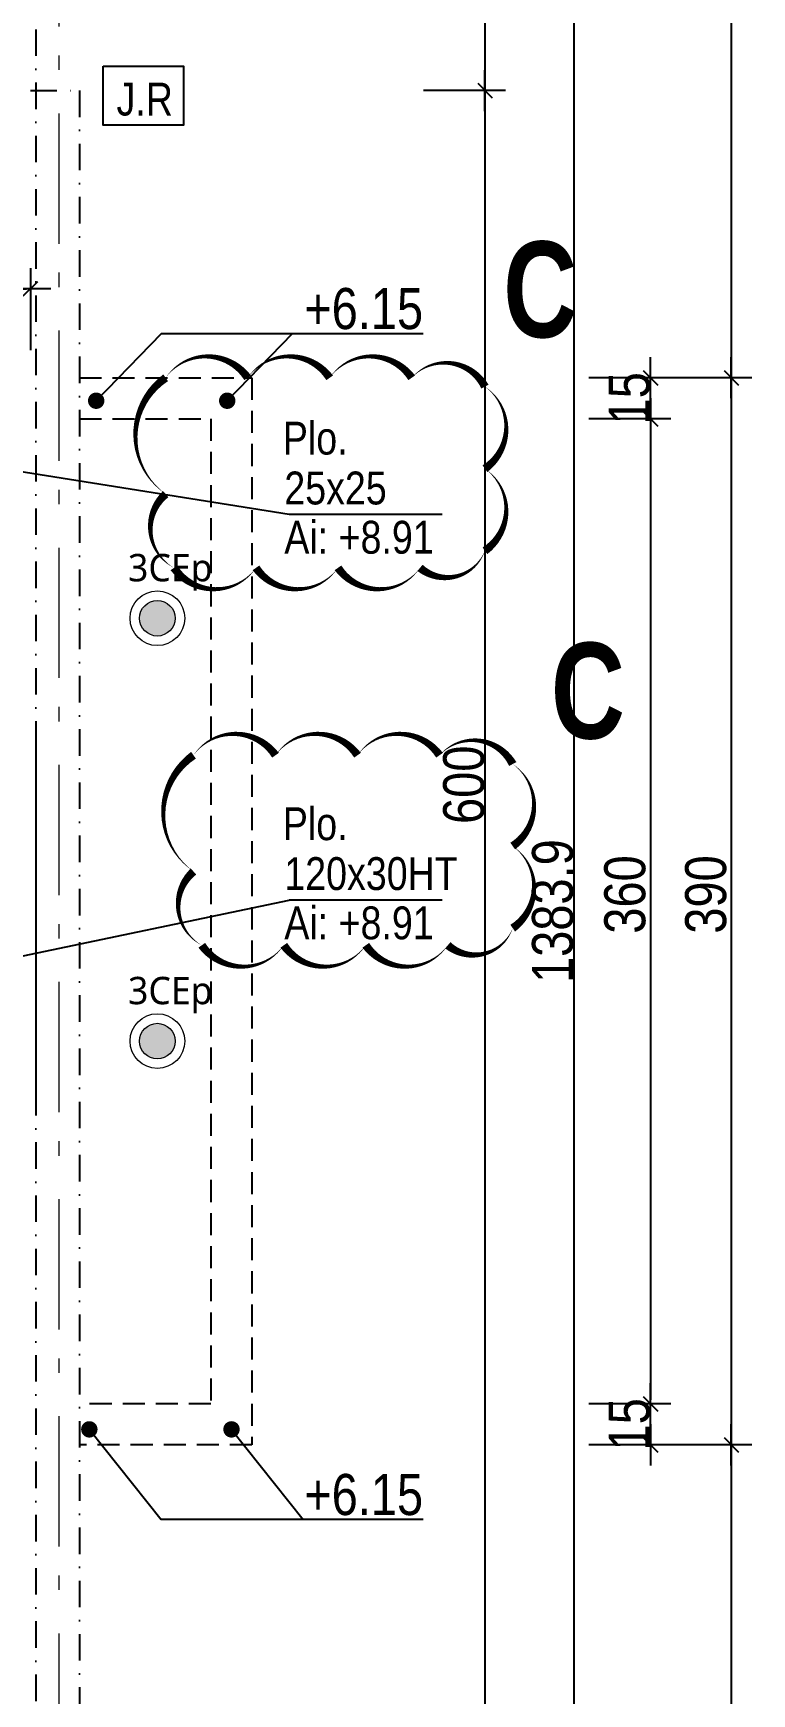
# Model space of a CAD drawing. Header units: centimetres. Extents: x -10252 to 0, y 2374 to 6574.
# Drawn here: x -5018 to -4755, y 3931 to 4538 of the extents above; entities that cross this region are included whole.
import ezdxf
from ezdxf.enums import TextEntityAlignment as Align

# ---------------------------------------------------------------- set-up
doc = ezdxf.new("R2010")
doc.units = ezdxf.units.CM
doc.header["$LTSCALE"] = 12.7
doc.header["$PDMODE"] = 1
doc.header["$PDSIZE"] = -2
for name, pattern in [('CACHEX2', [19.05, 12.7, -6.35]), ('Style de ligne -6', [2.08328, 1.25, -0.41656, 0.13886, -0.27786]), ('TIRETPTX2', [50.8, 25.4, -12.7, 0, -12.7])]:
    doc.linetypes.add(name, pattern=pattern)
for name, color, linetype in [('01_cote_gen', 4, 'Continuous'), ('01_linteaux', 2, 'Continuous'), ('01_murs_sup', 2, 'CACHEX2'), ('01_poch_murs', 253, 'Continuous'), ('01_texte', 230, 'Continuous'), ('AA_COTES', 2, 'Continuous')]:
    doc.layers.add(name, color=color, linetype=linetype)
doc.layers.add('01_résv', color=32, linetype='Continuous', lineweight=9)
doc.layers.add('B Général', color=7, linetype='Continuous', lineweight=5)
doc.styles.add('ARIAL NA', font='ARIALN.TTF')
doc.styles.add('impact', font='impact.ttf')
doc.styles.add('prlm-chauff', font='trebucbi.ttf', dxfattribs={"height": 18})
doc.styles.add('STYLE2', font='ARIALN.TTF')
doc.dimstyles.new('JB50', dxfattribs={"dimscale": 0.1, "dimtxt": 150, "dimasz": 15, "dimexe": 0.1, "dimexo": 0.1, "dimgap": 0.09, "dimtad": 1, "dimdec": 1, "dimdsep": 46, "dimtxsty": 'STYLE2', "dimblk1": 'BOND_G', "dimblk2": 'BOND_D', "dimsah": 1, "dimcen": 1.5, "dimdle": 0.01, "dimse1": 1, "dimse2": 1, "dimclrd": 4, "dimclre": 2, "dimclrt": 6, "dimazin": 2, "dimtfac": 2.333333, "dimtdec": 1, "dimtix": 1, "dimtmove": 2, "dimatfit": 3, "dimldrblk": 'BOND_G', "dimfxl": 1, "dimtolj": 1, "dimtzin": 0, "dimarcsym": 0})

# ---------------------------------------------------------------- blocks, each defined once
blk = doc.blocks.new('BOND_G')
at = {"layer": 'AA_COTES', "color": 0}
for p, q in [((0, -5), (0, 15)), ((5, 0), (-5, 0)), ((1.77, 1.77), (-1.77, -1.77))]:
    blk.add_line(p, q, dxfattribs=at)
blk = doc.blocks.new('BOND_D')
at = {"layer": 'AA_COTES', "color": 0}
for p, q in [((0, 5), (0, -15)), ((5, 0), (-5, 0)), ((-1.77, -1.77), (1.77, 1.77))]:
    blk.add_line(p, q, dxfattribs=at)
blk = doc.blocks.new('*D1337')
at = {"layer": '01_cote_gen', "color": 4, "lineweight": -2, "ltscale": 2, "transparency": 16777216}
blk.add_line((-4791.96, 4395.89), (-4791.96, 4038.85), dxfattribs=at)
at = {"layer": 'Defpoints', "color": 0, "ltscale": 2, "transparency": 16777216}
for p in [(-4810.79, 4397.39), (-4810.79, 4037.35), (-4791.96, 4037.35)]:
    blk.add_point(p, dxfattribs=at)
at = {"layer": '01_cote_gen', "color": 4, "lineweight": -2, "ltscale": 2, "transparency": 16777216, "xscale": 1.5, "yscale": 1.5, "zscale": 1.5}
for name, p, rotation in [('BOND_G', (-4791.96, 4397.39), 90), ('BOND_D', (-4791.96, 4037.35), 270)]:
    blk.add_blockref(name, p, dxfattribs=dict(at, rotation=rotation))
at = {"layer": '01_cote_gen', "color": 6, "ltscale": 2, "transparency": 16777216, "insert": (-4801.24, 4223.52), "char_height": 15, "attachment_point": 5, "rotation": 90, "style": 'STYLE2'}
blk.add_mtext('\\A1;360', dxfattribs=at)
blk = doc.blocks.new('*D1522')
at = {"layer": '01_cote_gen', "color": 4, "lineweight": -2, "ltscale": 2, "transparency": 16777216}
for p, q in [((-4791.96, 4413.89), (-4791.96, 4415.39)), ((-4791.96, 4397.39), (-4791.96, 4412.39)), ((-4791.96, 4395.89), (-4791.96, 4394.39))]:
    blk.add_line(p, q, dxfattribs=at)
at = {"layer": 'Defpoints', "color": 0, "ltscale": 2, "transparency": 16777216}
for p in [(-4872.74, 4412.39), (-4791.96, 4412.39), (-4887.74, 4397.39)]:
    blk.add_point(p, dxfattribs=at)
at = {"layer": '01_cote_gen', "color": 4, "lineweight": -2, "ltscale": 2, "transparency": 16777216, "xscale": 1.5, "yscale": 1.5, "zscale": 1.5}
for name, p, rotation in [('BOND_D', (-4791.96, 4412.39), 270), ('BOND_G', (-4791.96, 4397.39), 90)]:
    blk.add_blockref(name, p, dxfattribs=dict(at, rotation=rotation))
at = {"layer": '01_cote_gen', "color": 6, "ltscale": 2, "transparency": 16777216, "insert": (-4799.63, 4404.89), "char_height": 15, "attachment_point": 5, "rotation": 90, "style": 'STYLE2'}
blk.add_mtext('\\A1;15', dxfattribs=at)
blk = doc.blocks.new('*D1523')
at = {"layer": '01_cote_gen', "color": 4, "lineweight": -2, "ltscale": 2, "transparency": 16777216}
for p, q in [((-4791.96, 4038.85), (-4791.96, 4040.35)), ((-4791.96, 4022.35), (-4791.96, 4037.35)), ((-4791.96, 4020.85), (-4791.96, 4019.35))]:
    blk.add_line(p, q, dxfattribs=at)
at = {"layer": 'Defpoints', "color": 0, "ltscale": 2, "transparency": 16777216}
for p in [(-4887.74, 4037.35), (-4791.96, 4037.35), (-4872.74, 4022.35)]:
    blk.add_point(p, dxfattribs=at)
at = {"layer": '01_cote_gen', "color": 4, "lineweight": -2, "ltscale": 2, "transparency": 16777216, "xscale": 1.5, "yscale": 1.5, "zscale": 1.5}
for name, p, rotation in [('BOND_D', (-4791.96, 4037.35), 270), ('BOND_G', (-4791.96, 4022.35), 90)]:
    blk.add_blockref(name, p, dxfattribs=dict(at, rotation=rotation))
at = {"layer": '01_cote_gen', "color": 6, "ltscale": 2, "transparency": 16777216, "insert": (-4799.63, 4029.85), "char_height": 15, "attachment_point": 5, "rotation": 90, "style": 'STYLE2'}
blk.add_mtext('\\A1;15', dxfattribs=at)
blk = doc.blocks.new('*D1338')
at = {"layer": '01_cote_gen', "color": 4, "lineweight": -2, "ltscale": 2, "transparency": 16777216}
blk.add_line((-4762.38, 4410.89), (-4762.38, 4023.85), dxfattribs=at)
at = {"layer": 'Defpoints', "color": 0, "ltscale": 2, "transparency": 16777216}
for p in [(-4784.46, 4412.39), (-4784.46, 4022.35), (-4762.38, 4022.35)]:
    blk.add_point(p, dxfattribs=at)
at = {"layer": '01_cote_gen', "color": 4, "lineweight": -2, "ltscale": 2, "transparency": 16777216, "xscale": 1.5, "yscale": 1.5, "zscale": 1.5}
for name, p, rotation in [('BOND_G', (-4762.38, 4412.39), 90), ('BOND_D', (-4762.38, 4022.35), 270)]:
    blk.add_blockref(name, p, dxfattribs=dict(at, rotation=rotation))
at = {"layer": '01_cote_gen', "color": 6, "ltscale": 2, "transparency": 16777216, "insert": (-4771.66, 4223.52), "char_height": 15, "attachment_point": 5, "rotation": 90, "style": 'STYLE2'}
blk.add_mtext('\\A1;390', dxfattribs=at)
blk = doc.blocks.new('*D1305')
at = {"layer": '01_cote_gen', "color": 4, "lineweight": -2, "transparency": 16777216}
blk.add_line((-5033.24, 4444.94), (-5020.24, 4444.94), dxfattribs=at)
at = {"layer": 'Defpoints', "color": 0, "transparency": 16777216}
for p in [(-5018.74, 4444.94), (-5034.74, 4422.44), (-5018.74, 4422.44)]:
    blk.add_point(p, dxfattribs=at)
at = {"layer": '01_cote_gen', "color": 4, "lineweight": -2, "transparency": 16777216, "xscale": 1.5, "yscale": 1.5, "zscale": 1.5, "rotation": 180}
blk.add_blockref('BOND_G', (-5034.74, 4444.94), dxfattribs=at)
at = {"layer": '01_cote_gen', "color": 4, "lineweight": -2, "transparency": 16777216, "xscale": 1.5, "yscale": 1.5, "zscale": 1.5}
blk.add_blockref('BOND_D', (-5018.74, 4444.94), dxfattribs=at)
at = {"layer": '01_cote_gen', "color": 6, "transparency": 16777216, "insert": (-5049.39, 4434.39), "char_height": 15, "attachment_point": 5, "style": 'STYLE2'}
blk.add_mtext('\\A1;16', dxfattribs=at)
blk = doc.blocks.new('*D1529')
at = {"layer": '01_cote_gen', "color": 4, "lineweight": -2, "ltscale": 2, "transparency": 16777216}
blk.add_line((-4762.38, 4891.91), (-4762.38, 4413.89), dxfattribs=at)
at = {"layer": 'Defpoints', "color": 0, "ltscale": 2, "transparency": 16777216}
for p in [(-4769.74, 4893.41), (-4769.88, 4412.39), (-4762.38, 4412.39)]:
    blk.add_point(p, dxfattribs=at)
at = {"layer": '01_cote_gen', "color": 4, "lineweight": -2, "ltscale": 2, "transparency": 16777216, "xscale": 1.5, "yscale": 1.5, "zscale": 1.5}
for name, p, rotation in [('BOND_G', (-4762.38, 4893.41), 90), ('BOND_D', (-4762.38, 4412.39), 270)]:
    blk.add_blockref(name, p, dxfattribs=dict(at, rotation=rotation))
at = {"layer": '01_cote_gen', "color": 6, "ltscale": 2, "transparency": 16777216, "insert": (-4770.05, 4652.9), "char_height": 15, "attachment_point": 5, "rotation": 90, "style": 'STYLE2'}
blk.add_mtext('\\A1;481', dxfattribs=at)
blk = doc.blocks.new('*D1689')
at = {"layer": '01_cote_gen', "color": 4, "lineweight": -2, "ltscale": 2, "transparency": 16777216}
blk.add_line((-4852.5, 4815.89), (-4852.5, 4518.89), dxfattribs=at)
at = {"layer": 'Defpoints', "color": 0, "ltscale": 2, "transparency": 16777216}
for p in [(-5018.74, 4817.39), (-5018.74, 4517.39), (-4852.5, 4517.39)]:
    blk.add_point(p, dxfattribs=at)
at = {"layer": '01_cote_gen', "color": 4, "lineweight": -2, "ltscale": 2, "transparency": 16777216, "xscale": 1.5, "yscale": 1.5, "zscale": 1.5}
for name, p, rotation in [('BOND_G', (-4852.5, 4817.39), 90), ('BOND_D', (-4852.5, 4517.39), 270)]:
    blk.add_blockref(name, p, dxfattribs=dict(at, rotation=rotation))
at = {"layer": '01_cote_gen', "color": 6, "ltscale": 2, "transparency": 16777216, "insert": (-4860.17, 4667.39), "char_height": 15, "attachment_point": 5, "rotation": 90, "style": 'STYLE2'}
blk.add_mtext('\\A1;300', dxfattribs=at)
blk = doc.blocks.new('*D1690')
at = {"layer": '01_cote_gen', "color": 4, "lineweight": -2, "ltscale": 2, "transparency": 16777216}
blk.add_line((-4852.5, 4515.89), (-4852.5, 3918.89), dxfattribs=at)
at = {"layer": 'Defpoints', "color": 0, "ltscale": 2, "transparency": 16777216}
for p in [(-4860, 4517.39), (-5018.74, 3917.39), (-4852.5, 3917.39)]:
    blk.add_point(p, dxfattribs=at)
at = {"layer": '01_cote_gen', "color": 4, "lineweight": -2, "ltscale": 2, "transparency": 16777216, "xscale": 1.5, "yscale": 1.5, "zscale": 1.5}
for name, p, rotation in [('BOND_G', (-4852.5, 4517.39), 90), ('BOND_D', (-4852.5, 3917.39), 270)]:
    blk.add_blockref(name, p, dxfattribs=dict(at, rotation=rotation))
at = {"layer": '01_cote_gen', "color": 6, "ltscale": 2, "transparency": 16777216, "insert": (-4860.17, 4263.62), "char_height": 15, "attachment_point": 5, "rotation": 90, "style": 'STYLE2'}
blk.add_mtext('\\A1;600', dxfattribs=at)
blk = doc.blocks.new('*D1693')
at = {"layer": '01_cote_gen', "color": 4, "lineweight": -2, "ltscale": 2, "transparency": 16777216}
blk.add_line((-4820, 4907.88), (-4820, 3527.02), dxfattribs=at)
at = {"layer": 'Defpoints', "color": 0, "ltscale": 2, "transparency": 16777216}
for p in [(-4875, 4909.38), (-4875.23, 3525.52), (-4820, 3525.52)]:
    blk.add_point(p, dxfattribs=at)
at = {"layer": '01_cote_gen', "color": 4, "lineweight": -2, "ltscale": 2, "transparency": 16777216, "xscale": 1.5, "yscale": 1.5, "zscale": 1.5}
for name, p, rotation in [('BOND_G', (-4820, 4909.38), 90), ('BOND_D', (-4820, 3525.52), 270)]:
    blk.add_blockref(name, p, dxfattribs=dict(at, rotation=rotation))
at = {"layer": '01_cote_gen', "color": 6, "ltscale": 2, "transparency": 16777216, "insert": (-4827.67, 4217.45), "char_height": 15, "attachment_point": 5, "rotation": 90, "style": 'STYLE2'}
blk.add_mtext('\\A1;1383.9', dxfattribs=at)
blk = doc.blocks.new('*D1694')
at = {"layer": '01_cote_gen', "color": 4, "lineweight": -2, "ltscale": 2, "transparency": 16777216}
blk.add_line((-4762.38, 4020.85), (-4762.38, 3542.89), dxfattribs=at)
at = {"layer": 'Defpoints', "color": 0, "ltscale": 2, "transparency": 16777216}
for p in [(-4784.46, 4022.35), (-4784.46, 3541.39), (-4762.38, 3541.39)]:
    blk.add_point(p, dxfattribs=at)
at = {"layer": '01_cote_gen', "color": 4, "lineweight": -2, "ltscale": 2, "transparency": 16777216, "xscale": 1.5, "yscale": 1.5, "zscale": 1.5}
for name, p, rotation in [('BOND_G', (-4762.38, 4022.35), 90), ('BOND_D', (-4762.38, 3541.39), 270)]:
    blk.add_blockref(name, p, dxfattribs=dict(at, rotation=rotation))
at = {"layer": '01_cote_gen', "color": 6, "ltscale": 2, "transparency": 16777216, "insert": (-4770.05, 3781.87), "char_height": 15, "attachment_point": 5, "rotation": 90, "style": 'STYLE2'}
blk.add_mtext('\\A1;481', dxfattribs=at)

msp = doc.modelspace()

# ---------------------------------------------------------------- hatches: boundary and pattern name
at = {"layer": '01_poch_murs', "ltscale": 2}
h = msp.add_hatch(color=256, dxfattribs=at)
h.dxf.hatch_style = 1
h.paths.add_polyline_path([(-4965.82, 4324.49, 1), (-4978.82, 4324.49, 1)])
h.paths.add_polyline_path([(-4965.82, 4169.92, 1), (-4978.82, 4169.92, 1)])

# ---------------------------------------------------------------- linework, layer by layer
at = {"layer": '01_linteaux', "linetype": 'TIRETPTX2', "ltscale": 0.03}
for p, q in [((-5016.74, 4909.39), (-5016.74, 4282.39)), ((-5018.74, 4517.39), (-5000.74, 4517.39)), ((-5000.74, 4517.39), (-5000.74, 3917.39)), ((-5016.74, 4152.39), (-5016.74, 3525.39))]:
    msp.add_line(p, q, dxfattribs=at)
at = {"layer": '01_linteaux'}
msp.add_line((-5016.74, 4282.39), (-5016.74, 4152.39), dxfattribs=at)
at = {"layer": '01_murs_sup', "ltscale": 0.05}
for p, q in [((-5000.81, 4412.39), (-4937.74, 4412.39)), ((-4937.74, 4412.39), (-4937.74, 4022.35)), ((-5000.81, 4397.39), (-4952.74, 4397.39)), ((-4952.74, 4397.39), (-4952.74, 4037.35)), ((-4952.74, 4037.35), (-5000.74, 4037.35)), ((-4937.74, 4022.35), (-5000.74, 4022.35))]:
    msp.add_line(p, q, dxfattribs=at)
at = {"layer": '01_résv'}
for centre, radius in [((-4972.32, 4324.49), 10), ((-4972.32, 4324.49), 6.5), ((-4972.32, 4169.92), 10), ((-4972.32, 4169.92), 6.5)]:
    msp.add_circle(centre, radius, dxfattribs=at)
at = {"layer": '01_texte'}
for p, q in [((-4970.97, 4428.5), (-4994.7, 4404)), ((-4875.09, 4428.5), (-4970.97, 4428.5)), ((-4923.03, 4428.5), (-4946.76, 4404)), ((-4924.08, 4362.44), (-5026.68, 4378.79)), ((-4868.08, 4362.44), (-4924.08, 4362.44)), ((-5026.67, 4200), (-4924.08, 4221.49)), ((-4868.08, 4221.49), (-4924.08, 4221.49)), ((-4997.2, 4028), (-4970.97, 3995)), ((-4945.2, 4028), (-4918.97, 3995)), ((-4875.09, 3995), (-4970.97, 3995))]:
    msp.add_line(p, q, dxfattribs=at)
msp.add_lwpolyline([(-4992.17, 4526.33), (-4962.71, 4526.33), (-4962.71, 4504.69), (-4992.17, 4504.69)], close=True, dxfattribs=at)
for points in [[(-4969.28, 4412.39, 0, 3, -0.520567), (-4939.28, 4412.39, 0, 3, -0.520567), (-4909.28, 4412.39, 0, 3, -0.520567), (-4879.28, 4412.39, 0, 3, -0.520567), (-4852.5, 4409.16, 0, 3, -0.520567), (-4852.5, 4379.16, 0, 3, -0.520567), (-4852.5, 4349.16, 0, 3, -0.520567), (-4876.25, 4342.91, 0, 3, -0.520567), (-4906.25, 4342.91, 0, 3, -0.520567), (-4936.25, 4342.91, 0, 3, -0.520567), (-4966.25, 4342.91, 0, 3, -0.520567), (-4969.28, 4369.88, 0, 3, -0.520567)], [(-4959.1, 4274.42, 0, 3, -0.520567), (-4929.1, 4274.42, 0, 3, -0.520567), (-4899.1, 4274.42, 0, 3, -0.520567), (-4869.1, 4274.42, 0, 3, -0.520567), (-4842.33, 4271.2, 0, 3, -0.520567), (-4842.33, 4241.2, 0, 3, -0.520567), (-4842.33, 4211.2, 0, 3, -0.520567), (-4866.08, 4204.95, 0, 3, -0.520567), (-4896.08, 4204.95, 0, 3, -0.520567), (-4926.08, 4204.95, 0, 3, -0.520567), (-4956.08, 4204.95, 0, 3, -0.520567), (-4959.1, 4231.92, 0, 3, -0.520567)]]:
    msp.add_lwpolyline(points, format="xyseb", close=True, dxfattribs=at)
at = {"layer": '01_texte', "const_width": 3}
for points in [[(-4996.2, 4404, 1), (-4993.2, 4404, 1)], [(-4948.26, 4404, 1), (-4945.26, 4404, 1)], [(-4998.7, 4028, 1), (-4995.7, 4028, 1)], [(-4946.7, 4028, 1), (-4943.7, 4028, 1)]]:
    msp.add_lwpolyline(points, format="xyb", close=True, dxfattribs=at)
at = {"layer": 'B Général', "color": 1, "linetype": 'Style de ligne -6', "lineweight": 13, "ltscale": 3, "true_color": 0xff0000}
msp.add_line((-5008.18, 3429.56), (-5008.2, 5506.83), dxfattribs=at)

# ---------------------------------------------------------------- texts
at = {"layer": '01_résv', "char_height": 10, "width": 9.7815, "attachment_point": 5, "style": 'prlm-chauff'}
for insert in [(-4967.59, 4341.31), (-4967.59, 4186.73)]:
    msp.add_mtext('3CEp', dxfattribs=dict(at, insert=insert))
at = {"layer": '01_texte', "style": 'ARIAL NA'}
for s, height, p in [('J.R', 12, (-4987.25, 4508.26)), ('+6.15', 15, (-4918.59, 4430.19)), ('Plo.', 12, (-4926.42, 4384.33)), ('25x25', 12, (-4925.88, 4366.1)), ('Ai: +8.91', 12, (-4925.88, 4348.1)), ('Plo.', 12, (-4926.42, 4243.38)), ('120x30HT', 12, (-4925.88, 4225.15)), ('Ai: +8.91', 12, (-4925.88, 4207.15)), ('+6.15', 15, (-4918.59, 3996.69))]:
    msp.add_text(s, height=height, dxfattribs=at).set_placement(p)
at = {"layer": '01_texte', "style": 'impact'}
for p in [(-4832.27, 4416.7), (-4814.83, 4270.02)]:
    msp.add_text('C', height=35, rotation=0, dxfattribs=at).set_placement(p, align=Align.BOTTOM_CENTER)

# ---------------------------------------------------------------- dimensions: what is measured, and where the dimension line sits
at = {"layer": '01_cote_gen', "ltscale": 2}
for base, p1, p2, picture, middle in [((-4820, 3525.52), (-4875, 4909.38), (-4875.23, 3525.52), '*D1693', (-4827.67, 4217.45)), ((-4762.38, 4412.39), (-4769.74, 4893.41), (-4769.88, 4412.39), '*D1529', (-4770.05, 4652.9)), ((-4852.5, 4517.39), (-5018.74, 4817.39), (-5018.74, 4517.39), '*D1689', (-4860.17, 4667.39)), ((-4791.96, 4412.39), (-4887.74, 4397.39), (-4872.74, 4412.39), '*D1522', (-4799.63, 4404.89)), ((-4791.96, 4037.35), (-4872.74, 4022.35), (-4887.74, 4037.35), '*D1523', (-4799.63, 4029.85)), ((-4762.38, 3541.39), (-4784.46, 4022.35), (-4784.46, 3541.39), '*D1694', (-4770.05, 3781.87))]:
    dim = msp.add_linear_dim(base=base, p1=p1, p2=p2, angle=90, dimstyle='JB50', dxfattribs=at)
    dim.commit()
    dim.dimension.update_dxf_attribs({"geometry": picture, "text_midpoint": middle})
for base, p1, p2, picture, middle in [((-4852.5, 3917.39), (-4860, 4517.39), (-5018.74, 3917.39), '*D1690', (-4860.17, 4263.62)), ((-4762.38, 4022.35), (-4784.46, 4412.39), (-4784.46, 4022.35), '*D1338', (-4771.66, 4223.52)), ((-4791.96, 4037.35), (-4810.79, 4397.39), (-4810.79, 4037.35), '*D1337', (-4801.24, 4223.52))]:
    dim = msp.add_linear_dim(base=base, p1=p1, p2=p2, angle=90, dimstyle='JB50', dxfattribs=at)
    dim.commit()
    dim.dimension.update_dxf_attribs({"geometry": picture, "text_midpoint": middle, "dimtype": 160})
at = {"layer": '01_cote_gen'}
dim = msp.add_linear_dim(base=(-5018.74, 4444.94), p1=(-5034.74, 4422.44), p2=(-5018.74, 4422.44), dimstyle='JB50', dxfattribs=at)
dim.commit()
dim.dimension.update_dxf_attribs({"geometry": '*D1305', "text_midpoint": (-5049.39, 4434.39), "dimtype": 160})

doc.saveas('drawing.dxf')
